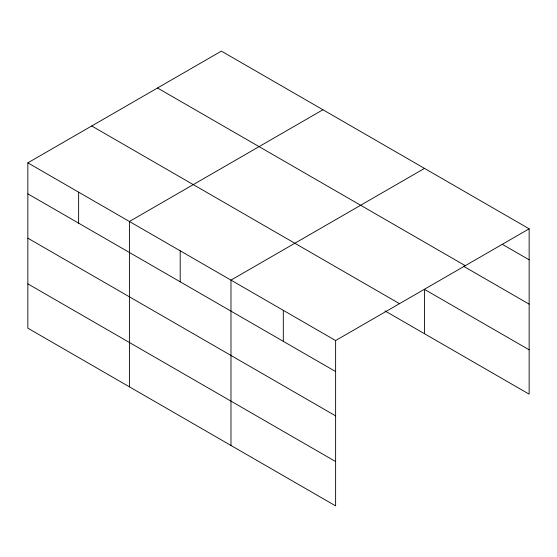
<?xml version="1.0" encoding="UTF-8"?>
<svg xmlns="http://www.w3.org/2000/svg" width="557" height="557" viewBox="0 0 557 557"><rect width="100%" height="100%" fill="white"/><g stroke="black" fill="none" stroke-linecap="round" stroke-linejoin="round"><path stroke-width="0.84" d="M27.85 162.846L335.62 340.543L335.62 505.881L27.85 328.191L27.85 162.846L221.38 51.119L529.15 228.809L529.15 394.154L384.929 310.883M322.942 109.757L129.412 221.484L129.412 386.83M424.504 168.395L230.981 280.122L230.981 445.468M335.62 340.543L529.15 228.809M502.24 244.272L529.15 259.806M157.513 87.992L465.283 265.682M463.375 266.162L529.15 304.143M529.15 349.817L424.504 289.403L424.504 333.734M91.717 125.979L399.487 303.669M27.85 193.85L335.62 371.54M27.85 238.18L335.62 415.87M27.85 283.854L335.62 461.551M283.304 310.333L283.304 341.33M180.196 250.803L180.196 281.807M78.634 192.165L78.634 223.169"/></g></svg>
